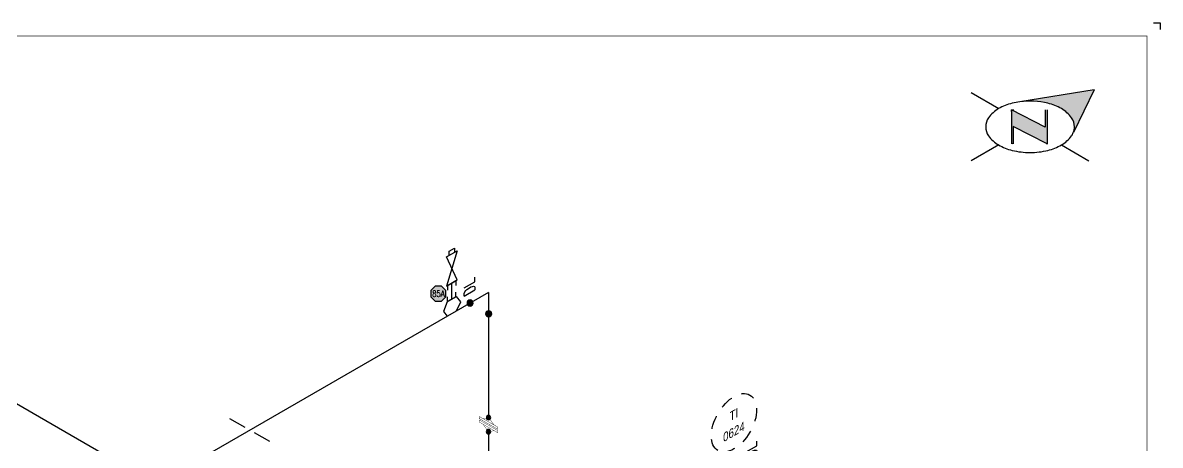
# Model space of a CAD drawing. Header units: inches. Extents: x 0 to 17.2, y 0 to 11.2.
# Drawn here: x 6.59 to 17.25, y 7.29 to 11.25 of the extents above; entities that cross this region are included whole.
import ezdxf
from ezdxf.enums import TextEntityAlignment as Align

# ---------------------------------------------------------------- set-up
doc = ezdxf.new("R2010")
doc.units = ezdxf.units.IN
doc.header["$MEASUREMENT"] = 0
doc.linetypes.add('HIDDEN2', pattern=[0.1875, 0.125, -0.0625])
for name, color, linetype in [('BORDER', 3, 'Continuous'), ('COMP', 1, 'Continuous'), ('DL', 20, 'Continuous'), ('FITTINGS', 4, 'Continuous'), ('PART_PCML', 7, 'Continuous'), ('PIPE-ANNO', 150, 'HIDDEN2'), ('WELD POINTS', 41, 'Continuous'), ('Welds', 7, 'Continuous')]:
    doc.layers.add(name, color=color, linetype=linetype)
doc.layers.add('PIPE', color=7, linetype='Continuous', lineweight=30)
doc.styles.add('ISO30', font='simplex.shx', dxfattribs={"width": 0.85, "oblique": 30, "height": 0.075})
doc.styles.add('SIMPLEX', font='ROMANS')
doc.styles.get("Standard").update_dxf_attribs({"font": 'arial.ttf'})

# ---------------------------------------------------------------- blocks, each defined once
blk = doc.blocks.new('north2')
at = {"layer": 'BORDER'}
for points in [[(-0.706, -0.767, -0.156851), (-0.679, -0.851, -0.095667), (-0.689, -0.905), (-0.495, -0.504), (-1.19, -0.617, -0.092194), (-0.928, -0.631, -0.072341), (-0.801, -0.681, -0.106617)], [(-0.938, -1.011), (-0.936, -1.009), (-0.936, -0.691), (-0.952, -0.691), (-0.952, -0.853), (-1.27, -0.691), (-1.27, -0.707), (-1.27, -1.012), (-1.254, -1.012), (-1.254, -0.849)]]:
    blk.add_hatch(color=7, dxfattribs=at).paths.add_polyline_path(points)
at = {"layer": 'BORDER', "color": 7}
for p, q in [((-0.495, -0.504), (-1.19, -0.617)), ((-0.495, -0.504), (-0.689, -0.905)), ((-1.389, -0.681), (-1.646, -0.533)), ((-1.27, -0.691), (-1.27, -1.012)), ((-0.952, -0.853), (-1.27, -0.691)), ((-1.27, -0.707), (-1.27, -0.691)), ((-1.262, -0.691), (-1.246, -0.691)), ((-0.952, -0.691), (-0.952, -0.853)), ((-0.936, -0.691), (-0.936, -1.012)), ((-0.936, -1.012), (-1.254, -0.849)), ((-1.254, -0.849), (-1.254, -1.012)), ((-1.389, -1.021), (-1.646, -1.169)), ((-1.26, -1.011), (-1.262, -1.009)), ((-0.928, -1.012), (-0.944, -1.012)), ((-0.801, -1.021), (-0.544, -1.169))]:
    blk.add_line(p, q, dxfattribs=at)
for centre, radius, start, end in [((-1.152, -1.093), 0.476, 103.4495, 120), ((-1.095, -1.329), 0.719, 97.6203, 103.4495), ((-1.095, -1.329), 0.719, 76.5505, 97.6203), ((-1.039, -1.093), 0.476, 60, 76.5505), ((-1.238, -0.944), 0.304, 120, 144.3429), ((-0.953, -0.944), 0.304, 35.6571, 60), ((-1.367, -0.851), 0.144, 144.3429, 180), ((-1.367, -0.851), 0.144, 180, 215.6571), ((-0.823, -0.851), 0.144, 360, 35.6571), ((-0.823, -0.851), 0.144, 337.5796, 360), ((-1.238, -0.758), 0.304, 215.6571, 240), ((-0.953, -0.758), 0.304, 300, 324.3429), ((-0.823, -0.851), 0.144, 324.3429, 337.5547), ((-1.152, -0.609), 0.476, 240, 256.5505), ((-1.039, -0.609), 0.476, 283.4495, 300), ((-1.095, -0.373), 0.719, 256.5505, 270), ((-1.095, -0.373), 0.719, 270, 283.4495)]:
    blk.add_arc(centre, radius, start, end, dxfattribs=at)
blk = doc.blocks.new('A$C6804a2e5')
blk.add_blockref('north2', (0, 0))
blk = doc.blocks.new('A$C860dd1f6')
at = {"layer": 'PIPE'}
blk.add_blockref('A$C6804a2e5', (0, 0), dxfattribs=at)
blk = doc.blocks.new('Border')
at = {"layer": 'BORDER', "const_width": 0.005}
blk.add_lwpolyline([(0.25, 0.25), (17.25, 0.25), (17.25, 11.25), (0.25, 11.25)], close=True, dxfattribs=at)
blk = doc.blocks.new('DL_Vert_330')
at = {"layer": 'DL', "style": 'ISO30', "oblique": 330, "width": 0.85}
blk.add_text('DL', height=0.1, rotation=90, dxfattribs=at).set_placement((0, 0))
blk = doc.blocks.new('1_ID-BUBBLE_INSTRUMENT_30')
at = {"color": 0, "linetype": 'ByBlock', "lineweight": -2}
blk.add_ellipse((0, 0), major_axis=(-0.15, -0.26), ratio=0.57735, dxfattribs=at)
at = {"color": 0, "linetype": 'ByBlock', "lineweight": -2, "oblique": 30}
for tag, p in [('INST.TYPE', (-0.019, 0.067)), ('NUM', (-0.019, -0.094))]:
    blk.add_attdef(tag, text='', height=0.075, rotation=30, dxfattribs=at).set_placement(p, align=Align.MIDDLE_CENTER)
blk = doc.blocks.new('O-let 1')
at = {"layer": 'FITTINGS', "linetype": 'ByBlock'}
for p, q in [((-0.044, -0.025), (0.044, 0.025)), ((0.083, -0.026), (0.044, 0.025)), ((-0.044, -0.025), (-0.077, -0.115)), ((0.044, -0.11), (0.083, -0.026)), ((-0.077, -0.115), (-0.043, -0.16)), ((-0.043, -0.16), (0.044, -0.11))]:
    blk.add_line(p, q, dxfattribs=at)
blk = doc.blocks.new('Bleeder Valve 3')
at = {"layer": 'FITTINGS', "linetype": 'ByBlock'}
for p, q in [((-0.026, 0.298), (0.025, 0.327)), ((0.025, 0.327), (0.025, 0.287)), ((0.051, 0.302), (-0.051, -0.03)), ((-0.051, 0.243), (0, 0.273)), ((0.051, 0.03), (-0.051, 0.243)), ((-0.026, 0.258), (-0.026, 0.298)), ((0, 0.273), (0.051, 0.302)), ((-0.051, -0.03), (0.051, 0.03))]:
    blk.add_line(p, q, dxfattribs=at)
blk = doc.blocks.new('Bleeder 3')
at = {"layer": 'PIPE', "linetype": 'Continuous'}
blk.add_line((0, 0.135), (0, 0.288), dxfattribs=at)
for name, p in [('Bleeder Valve 3', (0, 0.288)), ('O-let 1', (0, 0.135))]:
    blk.add_blockref(name, p)
blk = doc.blocks.new('2_SOCKET_SINGLE_30')
at = {"color": 0, "linetype": 'ByBlock', "lineweight": -2}
for p, q in [((0, 0.063), (0.054, 0.094)), ((0, 0.063), (0, -0.063)), ((0, -0.063), (0.054, -0.031))]:
    blk.add_line(p, q, dxfattribs=at)
blk = doc.blocks.new('4_SUPPORT_I-BEAM_30')
at = {"color": 0, "linetype": 'ByBlock', "lineweight": -2}
for p, q in [((-0.044, 0.025), (-0.186, 0.107)), ((0.186, -0.107), (0.044, -0.025))]:
    blk.add_line(p, q, dxfattribs=at)
blk = doc.blocks.new('AM9A04')
at = {"linetype": 'Continuous', "const_width": 0.01}
blk.add_lwpolyline([(0, -0.289), (0, 0.289), (-0.05, 0.318), (-0.05, -0.26)], close=True, dxfattribs=at)
at = {"const_width": 0.01}
blk.add_lwpolyline([(-0.05, -0.144), (-0.15, 0.087), (-0.05, 0.202)], dxfattribs=at)
blk = doc.blocks.new('A09')
at = {"layer": 'Welds'}
h = blk.add_hatch(color=256, dxfattribs=at)
h.dxf.hatch_style = 1
h.paths.add_polyline_path([(-0.03, 0, 1), (0.03, 0, 1)])
blk.add_circle((0, 0), 0.03, dxfattribs=at)
blk = doc.blocks.new('*U93')
blk.add_wipeout([(-0.023, 0.113), (-0.023, 0.073), (-0.058, 0.033), (-0.023, -0.047), (-0.023, -0.087), (0.022, -0.113), (0.022, -0.073), (0.057, -0.033), (0.022, 0.047), (0.022, 0.087)])
at = {"linetype": 'Continuous', "const_width": 0.003}
blk.add_lwpolyline([(0.005, -0.103), (0.022, -0.113), (0.022, 0.087), (0.005, 0.097)], close=True, dxfattribs=at)
at = {"const_width": 0.003}
blk.add_lwpolyline([(0.022, 0.047), (0.057, -0.033), (0.022, -0.073)], dxfattribs=at)
at = {"xscale": 0.3466300616258731, "yscale": 0.3466300616258731, "zscale": 0.3466300616258731}
blk.add_blockref('AM9A04', (-0.006, 0.003), dxfattribs=at)
at = {"layer": 'Welds', "xscale": 0.7, "yscale": 0.7, "zscale": 0.7}
for p in [(-0.058, 0.033), (0.057, -0.033)]:
    blk.add_blockref('A09', p, dxfattribs=at)
blk = doc.blocks.new('2_ELBOW_WELD_330')
at = {"linetype": 'ByBlock', "lineweight": -2}
h = blk.add_hatch(color=0, dxfattribs=at)
edge = h.paths.add_edge_path()
edge.add_arc((0.174, -0.1), 0.0286, 0, 360)
h = blk.add_hatch(color=0, dxfattribs=at)
edge = h.paths.add_edge_path()
edge.add_arc((0, -0.201), 0.0286, 0, 360)
at = {"color": 0, "linetype": 'ByBlock', "lineweight": -2}
for centre in [(0.174, -0.1), (0, -0.201)]:
    blk.add_circle(centre, 0.0286, dxfattribs=at)
blk = doc.blocks.new('PART_PCML')
blk.add_hatch(color=0).paths.add_polyline_path([(-0.07, -0.029), (-0.029, -0.07), (0.029, -0.07), (0.07, -0.029), (0.07, 0.029), (0.029, 0.07), (-0.029, 0.07), (-0.07, 0.029)])
at = {"color": 7, "const_width": 0.009}
blk.add_lwpolyline([(-0.07, 0.029), (-0.029, 0.07), (0.029, 0.07), (0.07, 0.029), (0.07, -0.029), (0.029, -0.07), (-0.029, -0.07), (-0.07, -0.029), (-0.07, 0.029), (-0.029, 0.07)], dxfattribs=at)
at = {"color": 18, "true_color": 0x000000}
blk.add_lwpolyline([(-0.029, 0.07), (-0.07, 0.029), (-0.07, -0.029), (-0.029, -0.07), (0.029, -0.07), (0.07, -0.029), (0.07, 0.029), (0.029, 0.07)], close=True, dxfattribs=at)
at = {"color": 7, "true_color": 0xffffff, "style": 'SIMPLEX', "width": 0.8, "flags": 1}
for tag, p in [('CIRCUIT', (-0.094, 0.089)), ('DM', (-0.053, -0.133)), ('TYPE', (-0.075, -0.204))]:
    blk.add_attdef(tag, p, '', height=0.0586, dxfattribs=at)
at = {"color": 7, "true_color": 0xffffff, "style": 'SIMPLEX', "width": 0.8}
blk.add_attdef('DMDISP', text='', height=0.0586, dxfattribs=at).set_placement((0, 0), align=Align.MIDDLE_CENTER)

msp = doc.modelspace()

# ---------------------------------------------------------------- linework, layer by layer
for p, q in [((17.188, 11.25), (17.25, 11.25)), ((17.25, 11.25), (17.25, 11.188))]:
    msp.add_line(p, q)
at = {"layer": 'PIPE'}
for p, q in [((10.956, 8.721), (7.838, 6.921)), ((10.956, 8.721), (10.956, 6.386)), ((7.838, 6.921), (5.607, 8.209))]:
    msp.add_line(p, q, dxfattribs=at)

# ---------------------------------------------------------------- block references
at = {"layer": 'BORDER'}
for name, p in [('Border', (-0.125, -0.125)), ('A$C860dd1f6', (17.125, 11.125))]:
    msp.add_blockref(name, p, dxfattribs=at)
at = {"layer": 'DL'}
for p in [(10.828, 8.729), (13.47, 7.192)]:
    msp.add_blockref('DL_Vert_330', p, dxfattribs=at)
at = {"layer": 'FITTINGS'}
for name, p in [('Bleeder 3', (10.611, 8.522)), ('4_SUPPORT_I-BEAM_30', (8.718, 7.429))]:
    msp.add_blockref(name, p, dxfattribs=at)
for p, xscale, yscale, zscale, rotation in [((10.61, 8.809), -0.713168504377533, 0.713168504377533, 0.713168504377533, 119.9952760451079), ((10.61, 8.657), -0.7131685043775329, 0.7131685043775329, 0.7131685043775329, 299.9952760451079)]:
    msp.add_blockref('2_SOCKET_SINGLE_30', p, dxfattribs=dict(at, xscale=xscale, yscale=yscale, zscale=zscale, rotation=rotation))
at = {"layer": 'PART_PCML', "color": 13}
msp.add_blockref('PART_PCML', (10.485, 8.709), dxfattribs=at).add_auto_attribs({'DMDISP': '85A'})
at = {"layer": 'PIPE-ANNO'}
msp.add_blockref('1_ID-BUBBLE_INSTRUMENT_30', (13.255, 7.498), dxfattribs=at).add_auto_attribs({'INST.TYPE': 'TI', 'NUM': '0624'})
at = {"layer": 'WELD POINTS', "xscale": -1}
msp.add_blockref('2_ELBOW_WELD_330', (10.956, 8.721), dxfattribs=at)

# ---------------------------------------------------------------- next in the draw order: block references
at = {"layer": 'COMP', "xscale": -1, "rotation": 60.00000000000011}
msp.add_blockref('*U93', (10.955, 7.48), dxfattribs=at)

doc.saveas('drawing.dxf')
